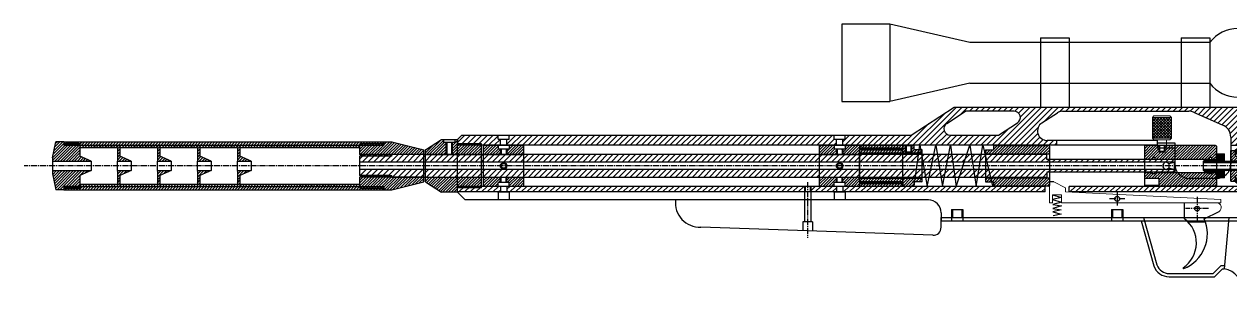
# Model space of a CAD drawing. Header units: millimetres. Extents: x 6728 to 8819, y -1283 to 914.
# Drawn here: x 7357 to 8111, y 747 to 914 of the extents above; entities that cross this region are included whole.
import ezdxf

# ---------------------------------------------------------------- set-up
doc = ezdxf.new("R2010")
doc.units = ezdxf.units.MM
doc.header["$LTSCALE"] = 1000
for name, pattern in [('CENTER2', [28.575, 19.05, -3.175, 3.175, -3.175]), ('DASHDOTX3', [508, 254, -127, 0, -127]), ('HIDDEN2', [4.7625, 3.175, -1.5875])]:
    doc.linetypes.add(name, pattern=pattern)
doc.layers.add('中线', color=1, linetype='DASHDOTX3')
doc.layers.add('图层2', color=7, linetype='HIDDEN2')
pattern_1 = [(45, (-7567.2128, -625.538), (-1.76776695, 1.76776695), [])]
pattern_2 = [(45, (-7330.248, 445.0754), (-0.88388348, 0.88388348), [])]

# ---------------------------------------------------------------- blocks, each defined once
blk = doc.blocks.new('消2')
h = blk.add_hatch()
h.set_pattern_fill('ANSI31', color=256, scale=10, style=0)
h.set_pattern_definition([(45, (-8090.3243, 248.0234), (-0.88388348, 0.88388348), [])])
h.paths.add_polyline_path([(24, 3), (17, 6), (17, 13), (7, 13), (7, 15), (2, 15), (0, 5), (0, 3)])
h.paths.add_polyline_path([(17, -13), (17, -6), (24, -3), (0, -3), (0, -5), (2, -15), (7, -15), (7, -13)])
h.paths.add_polyline_path([(8, -13), (9, -14), (16, -14), (17, -13)], flags=16)
h.paths.add_polyline_path([(17, 13), (16, 14), (9, 14), (8, 13)], flags=17)
h = blk.add_hatch()
h.set_pattern_fill('ANSI31', color=256, scale=10, style=0)
h.set_pattern_definition([(45, (-7918.701, 449.9939), (-0.88388348, 0.88388348), [])])
h.paths.add_polyline_path([(192, 13), (192, 14), (207, 14), (207, 15), (7, 15), (7, 14), (17, 14), (17, 13), (37, 13)])
h.paths.add_polyline_path([(17, -13), (17, -14), (7, -14), (7, -15), (207, -15), (207, -14), (192, -14), (192, -13)])
h.paths.add_polyline_path([(17, -14), (16, -13), (8, -13), (7, -14)], flags=17)
h.paths.add_polyline_path([(16, 13), (17, 14), (7, 14), (8, 13)])
h.paths.add_polyline_path([(192, 14), (193, 13), (206, 13), (207, 14)])
h.paths.add_polyline_path([(207, -14), (206, -13), (193, -13), (192, -14)], flags=17)
h = blk.add_hatch()
h.set_pattern_fill('ANSI31', color=256, scale=10, style=0)
h.set_pattern_definition([(45, (-8921.1217, 319.1181), (-0.88388348, 0.88388348), [])])
h.paths.add_polyline_path([(42, 6), (42, 13), (17, 13), (17, 11.5), (40.5, 11.5), (40.5, 3), (49, 3)])
h.paths.add_polyline_path([(42, -6), (49, -3), (40.5, -3), (40.5, -11.5), (17, -11.5), (17, -13), (42, -13)])
h = blk.add_hatch()
h.set_pattern_fill('ANSI31', color=256, scale=10, style=0)
h.set_pattern_definition([(45, (-8896.1217, 319.1181), (-0.88388348, 0.88388348), [])])
h.paths.add_polyline_path([(67, 6), (67, 13), (42, 13), (42, 11.5), (65.5, 11.5), (65.5, 3), (74, 3)])
h.paths.add_polyline_path([(67, -6), (74, -3), (65.5, -3), (65.5, -11.5), (42, -11.5), (42, -13), (67, -13)])
h = blk.add_hatch()
h.set_pattern_fill('ANSI31', color=256, scale=10, style=0)
h.set_pattern_definition([(45, (-8871.1217, 319.1181), (-0.88388348, 0.88388348), [])])
h.paths.add_polyline_path([(92, 6), (92, 13), (67, 13), (67, 11.5), (90.5, 11.5), (90.5, 3), (99, 3)])
h.paths.add_polyline_path([(92, -6), (99, -3), (90.5, -3), (90.5, -11.5), (67, -11.5), (67, -13), (92, -13)])
h = blk.add_hatch()
h.set_pattern_fill('ANSI31', color=256, scale=10, style=0)
h.set_pattern_definition([(45, (-8846.1217, 319.1181), (-0.88388348, 0.88388348), [])])
h.paths.add_polyline_path([(117, 6), (117, 13), (92, 13), (92, 11.5), (115.5, 11.5), (115.5, 3), (124, 3)])
h.paths.add_polyline_path([(117, -6), (124, -3), (115.5, -3), (115.5, -11.5), (92, -11.5), (92, -13), (117, -13)])
h = blk.add_hatch()
h.set_pattern_fill('ANSI31', color=256, scale=10, style=0)
h.set_pattern_definition([(45, (-7912.3904, 388.1483), (-0.88388348, 0.88388348), [])])
h.paths.add_polyline_path([(192, 11.5), (192, 13), (117, 13), (117, 11.5)])
h.paths.add_polyline_path([(192, -13), (192, -11.5), (117, -11.5), (117, -13)])
h = blk.add_hatch()
h.set_pattern_fill('ANSI31', color=256, scale=10, style=0)
h.set_pattern_definition([(45, (-7710.6805, 384.386), (-0.88388348, 0.88388348), [])])
h.paths.add_polyline_path([(232, 7), (232, 10), (212, 15), (207, 15), (207, 13), (192, 13), (192, 7)])
h.paths.add_polyline_path([(193, 14), (192, 13), (206, 13), (205, 14)], flags=17)
h.paths.add_polyline_path([(192, 7), (193, 6), (211, 6), (212, 7)])
h.paths.add_polyline_path([(212, -7), (211, -6), (193, -6), (192, -7)])
h.paths.add_polyline_path([(207, -13), (207, -15), (212, -15), (232, -10), (232, -7), (192, -7), (192, -13)])
h.paths.add_polyline_path([(205, -14), (206, -13), (192, -13), (193, -14)])
for p, q in [((0, 5), (2, 15)), ((7, 15), (2, 15)), ((7, 15), (7, 13)), ((7, 15), (7, 13)), ((7, 15), (207, 15)), ((7, 14), (17, 14)), ((7, 14), (8, 13)), ((17, 13), (7, 13)), ((8, 13), (9, 14)), ((16, 14), (8, 14)), ((8, 13), (16, 13)), ((16, 14), (9, 14)), ((17, 13), (16, 14)), ((17, 14), (16, 13)), ((17, 14), (17, 13)), ((17, 13), (42, 13)), ((17, 13), (17, 6)), ((17, 13), (17, 6)), ((17, 13), (17, 6)), ((17, 13), (192, 13)), ((17, 11.5), (40.5, 11.5)), ((37, 13), (67, 13)), ((40.5, 11.5), (40.5, 3)), ((42, 13), (67, 13)), ((42, 13), (42, 6)), ((42, 13), (42, 6)), ((42, 11.5), (65.5, 11.5)), ((65.5, 11.5), (65.5, 3)), ((67, 13), (92, 13)), ((67, 13), (67, 6)), ((67, 13), (67, 6)), ((67, 13), (87, 13)), ((67, 11.5), (90.5, 11.5)), ((87, 13), (117, 13)), ((90.5, 11.5), (90.5, 3)), ((92, 13), (117, 13)), ((92, 13), (92, 6)), ((92, 13), (92, 6)), ((92, 11.5), (115.5, 11.5)), ((115.5, 11.5), (115.5, 3)), ((117, 13), (117, 6)), ((117, 13), (192, 13)), ((117, 11.5), (192, 11.5)), ((192, 14), (192, 13)), ((192, 14), (207, 14)), ((192, 14), (193, 13)), ((192, 13), (193, 14)), ((192, 7), (192, 13)), ((192, 7), (192, 13)), ((192, 13), (207, 13)), ((193, 14), (206, 14)), ((193, 14), (205, 14)), ((193, 13), (206, 13)), ((206, 13), (205, 14)), ((207, 14), (206, 13)), ((207, 15), (207, 13)), ((207, 13), (207, 15)), ((207, 15), (212, 15)), ((212, 15), (232, 10)), ((232, -10), (232, 10)), ((0, 5), (0, -5)), ((0, 3), (24, 3)), ((24, 3), (17, 6)), ((24, 3), (24, -3)), ((40.5, 3), (49, 3)), ((40.5, -3), (40.5, 3)), ((49, 3), (42, 6)), ((49, 3), (49, -3)), ((65.5, 3), (74, 3)), ((65.5, -3), (65.5, 3)), ((74, 3), (67, 6)), ((74, 3), (74, -3)), ((90.5, 3), (99, 3)), ((90.5, -3), (90.5, 3)), ((99, 3), (92, 6)), ((99, 3), (99, -3)), ((115.5, 3), (124, 3)), ((115.5, -3), (115.5, 3)), ((124, 3), (117, 6)), ((124, 3), (124, -3)), ((232, 7), (192, 7)), ((192, 7), (193, 6)), ((211, 6), (193, 6)), ((212, 7), (211, 6)), ((0, -3), (24, -3)), ((0, -5), (2, -15)), ((24, -3), (17, -6)), ((17, -6), (17, -13)), ((17, -6), (17, -13)), ((17, -6), (17, -13)), ((40.5, -3), (49, -3)), ((40.5, -3), (40.5, -11.5)), ((49, -3), (42, -6)), ((42, -6), (42, -13)), ((42, -6), (42, -13)), ((65.5, -3), (74, -3)), ((65.5, -3), (65.5, -11.5)), ((74, -3), (67, -6)), ((67, -6), (67, -13)), ((67, -6), (67, -13)), ((90.5, -3), (99, -3)), ((90.5, -3), (90.5, -11.5)), ((99, -3), (92, -6)), ((92, -6), (92, -13)), ((92, -6), (92, -13)), ((115.5, -3), (124, -3)), ((115.5, -3), (115.5, -11.5)), ((124, -3), (117, -6)), ((117, -6), (117, -13)), ((192, -7), (193, -6)), ((192, -13), (192, -7)), ((232, -7), (192, -7)), ((192, -13), (192, -7)), ((211, -6), (193, -6)), ((212, -7), (211, -6)), ((7, -15), (2, -15)), ((17, -13), (7, -13)), ((7, -13), (7, -15)), ((7, -14), (8, -13)), ((7, -13), (7, -15)), ((7, -14), (17, -14)), ((7, -15), (207, -15)), ((8, -13), (9, -14)), ((8, -13), (16, -13)), ((16, -14), (8, -14)), ((16, -14), (9, -14)), ((17, -13), (16, -14)), ((17, -14), (16, -13)), ((17, -11.5), (40.5, -11.5)), ((17, -13), (42, -13)), ((17, -13), (192, -13)), ((17, -13), (17, -14)), ((37, -13), (67, -13)), ((42, -11.5), (65.5, -11.5)), ((42, -13), (67, -13)), ((67, -11.5), (90.5, -11.5)), ((67, -13), (92, -13)), ((67, -13), (87, -13)), ((87, -13), (117, -13)), ((92, -11.5), (115.5, -11.5)), ((92, -13), (117, -13)), ((117, -11.5), (192, -11.5)), ((117, -13), (192, -13)), ((192, -14), (193, -13)), ((192, -13), (192, -14)), ((192, -13), (207, -13)), ((192, -13), (193, -14)), ((192, -14), (207, -14)), ((193, -13), (206, -13)), ((193, -14), (206, -14)), ((193, -14), (205, -14)), ((206, -13), (205, -14)), ((207, -14), (206, -13)), ((207, -13), (207, -15)), ((207, -15), (207, -13)), ((207, -15), (212, -15)), ((212, -15), (232, -10))]:
    blk.add_line(p, q)
blk = doc.blocks.new('枪管')
h = blk.add_hatch()
h.set_pattern_fill('ANSI31', color=125, scale=20, style=0)
h.set_pattern_definition(pattern_1)
h.paths.add_polyline_path([(429.35, 4), (509.35, 4), (509.35, 2.33), (509.04, 2.25), (504.45, 2.25, 0.068976), (503.82, 2.25), (0, 2.25), (0, 6), (20, 6), (20, 7), (429.35, 7)])
h.paths.add_polyline_path([(20, 6), (0, 6), (1, 7), (19, 7)], flags=17)
h = blk.add_hatch()
h.set_pattern_fill('ANSI31', color=125, scale=20, style=0)
h.set_pattern_definition(pattern_1)
h.paths.add_polyline_path([(429.35, -4), (509.35, -4), (509.35, -2.33), (509.04, -2.25), (504.45, -2.25, -0.068976), (503.82, -2.25), (0, -2.25), (0, -6), (20, -6), (20, -7), (429.35, -7)])
h.paths.add_polyline_path([(20, -6), (0, -6), (1, -7), (19, -7)], flags=17)
at = {"color": 125}
for p, q in [((0, 6), (1, 7)), ((0, -6), (0, 6)), ((20, 6), (0, 6)), ((509.35, 2.25), (0, 2.25)), ((19, 7), (1, 7)), ((20, 6), (19, 7)), ((20, 6), (20, 7)), ((429.35, 7), (20, 7)), ((429.35, 4), (429.35, 7)), ((509.35, 4), (429.35, 4)), ((509.35, 4), (509.35, -4)), ((509.35, -2.25), (0, -2.25)), ((0, -6), (20, -6)), ((0, -6), (1, -7)), ((19, -7), (1, -7)), ((20, -6), (19, -7)), ((20, -7), (20, -6)), ((20, -7), (429.35, -7)), ((509.35, -4), (429.35, -4)), ((429.35, -4), (429.35, -7))]:
    blk.add_line(p, q, dxfattribs=at)
for p, q in [((504.13, 2.28), (505.66, 1.36)), ((505.66, 1.36), (509.04, 2.25)), ((505.66, 1.36), (505.66, -1.36)), ((509.04, 2.25), (509.04, -2.25)), ((504.13, -2.28), (505.66, -1.36)), ((505.66, -1.36), (509.04, -2.25))]:
    blk.add_line(p, q)
blk.add_arc((504.13, 0), 2.27, 81.15315, 277.89158)
blk = doc.blocks.new('调压螺杆')
h = blk.add_hatch()
h.set_pattern_fill('ANSI31', color=256, scale=10, style=0)
h.set_pattern_definition([(45, (-7490.302, 362.251), (-0.88388348, 0.88388348), [])])
h.paths.add_polyline_path([(39, 8), (39, 10), (34, 10), (34, 12.75), (32.5, 12.75), (32.5, 8.75), (28.5, 8.75), (28.5, 12.75), (27.03, 12.75), (27, 12.72), (27, 10), (0, 10), (0, 8)])
h.paths.add_polyline_path([(25, 10), (24, 11), (1, 11), (0, 10)], flags=16)
h.paths.add_polyline_path([(28.5, 8.75), (29, 8.75), (29, 12.25), (28.5, 12.75)], flags=17)
h.paths.add_polyline_path([(32, 8.75), (32.5, 8.75), (32.5, 12.75), (32, 12.25)], flags=17)
h.paths.add_polyline_path([(0, -8), (0, -10), (27, -10), (27, -12.75), (34, -12.75), (34, -10), (39, -10), (39, -8)])
h.paths.add_polyline_path([(0, -10), (1, -11), (24, -11), (25, -10)], flags=17)
for p, q in [((0, 10), (1, 11)), ((0, -10), (0, 10)), ((27, 10), (0, 10)), ((39, 8), (0, 8)), ((24, 11), (1, 11)), ((25, 10), (24, 11)), ((27, 12.75), (34, 12.75)), ((27, 12.75), (27, 10)), ((27, 12.72), (27.03, 12.75)), ((28.5, 12.75), (28.5, 8.75)), ((28.5, 12.75), (29, 12.25)), ((28.5, 8.75), (32.5, 8.75)), ((29, 12.25), (29, 8.75)), ((32.5, 12.75), (32, 12.25)), ((32, 12.25), (32, 8.75)), ((32.5, 12.75), (32.5, 8.75)), ((34, 10), (34, 12.75)), ((39, 10), (34, 10)), ((39, -10), (39, 10)), ((39, -8), (0, -8)), ((27, -10), (0, -10)), ((0, -10), (1, -11)), ((24, -11), (1, -11)), ((25, -10), (24, -11)), ((27, -10), (27, -12.75)), ((27, -12.75), (34, -12.75)), ((34, -12.75), (34, -10)), ((39, -10), (34, -10))]:
    blk.add_line(p, q)
blk = doc.blocks.new('调压螺母')
h = blk.add_hatch()
h.set_pattern_fill('ANSI31', color=256, scale=10, style=0)
h.set_pattern_definition([(45, (-7351.8757, 384.091), (-0.88388348, 0.88388348), [])])
h.paths.add_polyline_path([(27, 11), (27, 12.75), (0, 12.75), (0, 11)])
h.paths.add_polyline_path([(1, 10), (26, 10), (27, 11), (0, 11)])
h.paths.add_polyline_path([(26, -10), (1, -10), (0, -11), (27, -11)])
h.paths.add_polyline_path([(0, -11), (0, -12.75), (27, -12.75), (27, -11)])
for p, q in [((0, 11), (1, 10)), ((0, 11), (27, 11)), ((1, 10), (26, 10)), ((27, 11), (26, 10)), ((0, -11), (1, -10)), ((0, -11), (27, -11)), ((1, -10), (26, -10)), ((27, -11), (26, -10))]:
    blk.add_line(p, q)
blk.add_lwpolyline([(0, -12.75), (27, -12.75), (27, 12.75), (0, 12.75)], close=True)
blk = doc.blocks.new('前堵')
h = blk.add_hatch()
h.set_pattern_fill('ANSI31', color=256, scale=10, style=0)
h.set_pattern_definition([(45, (-7555.7149, 448.2987), (-0.88388348, 0.88388348), [])])
h.paths.add_polyline_path([(35, 7), (35, 12.85), (20, 12.85), (20, 16.5), (18.5, 16.5), (18.5, 14.5), (17, 14.5), (17, 7)])
h.paths.add_polyline_path([(0, 10), (0, 7), (13, 7), (13, 14.5), (11.5, 14.5), (11.5, 16.5), (10, 16.5)])
h.paths.add_polyline_path([(13.5, 14.5), (13, 14.5), (13, 7), (13.5, 7)])
h.paths.add_polyline_path([(16.5, 7), (17, 7), (17, 14.5), (16.5, 14.5)])
h.paths.add_polyline_path([(35, 12.85), (34, 13.85), (22, 13.85), (21, 12.85)], flags=17)
h.paths.add_polyline_path([(34, -13.85), (35, -12.85), (21, -12.85), (22, -13.85)])
h.paths.add_polyline_path([(0, -7), (0, -10), (10, -16.5), (20, -16.5), (20, -12.85), (35, -12.85), (35, -7)])
for p, q in [((0, 10), (10, 16.5)), ((10, 16.5), (20, 16.5)), ((11.5, 14.5), (11.5, 16.5)), ((18.5, 14.5), (18.5, 16.5)), ((20, 16.5), (20, 12.85)), ((20, 16.5), (20, 13.85)), ((0, -10), (0, 10)), ((18.5, 14.5), (11.5, 14.5)), ((13, 7), (13, 14.5)), ((13.5, 7), (13.5, 14.5)), ((16.5, 7), (16.5, 14.5)), ((17, 7), (17, 14.5)), ((35, 12.85), (20, 12.85)), ((21, 12.85), (22, 13.85)), ((34, 13.85), (22, 13.85)), ((35, 12.85), (34, 13.85)), ((35, -12.85), (35, 12.85)), ((0, 7), (35, 7)), ((0, -7), (35, -7)), ((0, -10), (10, -16.5)), ((20, -16.5), (20, -12.85)), ((35, -12.85), (20, -12.85)), ((21, -12.85), (22, -13.85)), ((34, -13.85), (22, -13.85)), ((35, -12.85), (34, -13.85)), ((20, -16.5), (10, -16.5))]:
    blk.add_line(p, q)
blk = doc.blocks.new('秃身')
h = blk.add_hatch()
h.set_pattern_fill('ANSI31', color=140, scale=20, style=0)
h.set_pattern_definition([(45, (-8424.5398, -603.8335), (-1.76776695, 1.76776695), [])])
h.paths.add_polyline_path([(503.35, 16.5), (514.21, 16.5), (544.25, 33.84, 0.767327), (543.5, 36.64), (310.44, 36.64), (283.49, 19.14), (242.35, 19.14), (242.35, 16.64), (240.85, 16.64), (240.85, 12.85), (374.35, 12.85), (374.35, 15.85), (368.58, 15.85, -0.746752), (365.31, 26.88), (375, 33.17, -0.144982), (378.26, 34.14), (457.02, 34.14, -0.100266), (460.13, 33.51), (477.96, 25.57, -0.3199), (483.35, 18.01), (483.35, 12.85), (503.35, 12.85)])
h.paths.add_polyline_path([(349.99, 26.79), (338.21, 19.14), (308.01, 19.14, -0.746752), (305.83, 26.5), (317.6, 34.14), (347.81, 34.14, -0.746752)], flags=16)
h.paths.add_polyline_path([(32.35, 19.14), (32.35, 16.64), (30.85, 16.64), (30.85, 12.85), (236.85, 12.85), (236.85, 16.64), (235.35, 16.64), (235.35, 19.14)])
h.paths.add_polyline_path([(15, 13.85), (15, 12.85), (26.85, 12.85), (26.85, 16.64), (25.35, 16.64), (25.35, 19.14), (2.64, 19.14), (0, 16.5), (0, 13.85)])
h.paths.add_polyline_path([(0, 13.85), (1, 12.85), (14, 12.85), (15, 13.85)], flags=17)
h.paths.add_polyline_path([(15, -13.85), (14, -12.85), (1, -12.85), (0, -13.85)])
h.paths.add_polyline_path([(26.85, -16.36), (26.85, -12.85), (15, -12.85), (15, -13.85), (0, -13.85), (0, -16.36)])
h.paths.add_polyline_path([(216.86, -16.36), (216.86, -12.85), (30.85, -12.85), (30.85, -16.36)])
h.paths.add_polyline_path([(220.86, -12.85), (220.36, -13.35), (220.36, -15.86), (220.86, -16.36)])
h.paths.add_polyline_path([(217.36, -13.35), (216.86, -12.85), (216.86, -16.36), (217.36, -15.86)])
h.paths.add_polyline_path([(236.85, -16.36), (236.85, -12.85), (220.86, -12.85), (220.86, -16.36)])
h.paths.add_polyline_path([(367.31, -16.36), (367.31, -12.85), (240.85, -12.85), (240.85, -16.36)])
h.paths.add_polyline_path([(503.35, -16.36), (503.35, -12.85), (382.31, -12.85), (382.31, -16.36)])
h = blk.add_hatch()
h.set_pattern_fill('ANSI31', color=140, scale=10, style=0)
h.set_pattern_definition([(45, (-7628.2144, -391.2532), (-0.88388348, 0.88388348), [])])
h.paths.add_polyline_path([(308.81, -32.36), (309.31, -31.86), (309.31, -27.86), (308.81, -27.36)])
h.paths.add_polyline_path([(315.31, -31.86), (315.81, -32.36), (315.81, -27.36), (315.31, -27.86)])
h = blk.add_hatch()
h.set_pattern_fill('ANSI31', color=140, scale=10, style=0)
h.set_pattern_definition([(45, (-7528.2144, -391.2532), (-0.88388348, 0.88388348), [])])
h.paths.add_polyline_path([(409.31, -27.86), (408.81, -27.36), (408.81, -32.36), (409.31, -31.86)])
h.paths.add_polyline_path([(415.31, -31.86), (415.81, -32.36), (415.81, -27.36), (415.31, -27.86)])
h = blk.add_hatch()
h.set_pattern_fill('ANSI31', color=140, scale=20, style=0)
h.set_pattern_definition([(45, (-7628.2144, -391.2532), (-1.76776695, 1.76776695), [])])
h.paths.add_polyline_path([(499.83, -32.36), (500.87, -32.36), (498.47, -23.41), (497.5, -23.66)])
h.paths.add_polyline_path([(500.87, -32.36), (499.83, -32.36), (500.37, -34.36), (501.4, -34.36)])
h.paths.add_polyline_path([(491.55, -32.36), (490.51, -32.36), (491.05, -34.36), (492.08, -34.36)])
h.paths.add_polyline_path([(489.77, -25.74), (488.81, -25.99), (490.51, -32.36), (491.55, -32.36)])
at = {"color": 140}
for p, q in [((283.49, 19.14), (310.44, 36.64)), ((305.83, 26.5), (317.6, 34.14)), ((310.44, 36.64), (543.5, 36.64)), ((347.81, 34.14), (317.6, 34.14)), ((365.31, 26.88), (375, 33.17)), ((378.26, 34.14), (457.02, 34.14)), ((460.13, 33.51), (477.96, 25.57)), ((514.21, 16.5), (544.25, 33.84)), ((338.21, 19.14), (349.99, 26.79)), ((0, 16.5), (2.64, 19.14)), ((0, -16.5), (0, 16.5)), ((2.64, 19.14), (283.49, 19.14)), ((25.35, 16.64), (25.35, 19.14)), ((25.35, 16.64), (32.35, 16.64)), ((26.85, 12.85), (26.85, 16.64)), ((30.85, 12.85), (30.85, 16.64)), ((32.35, 16.64), (32.35, 19.14)), ((235.35, 16.64), (235.35, 19.14)), ((235.35, 16.64), (242.35, 16.64)), ((236.85, 12.85), (236.85, 16.64)), ((240.85, 12.85), (240.85, 16.64)), ((242.35, 16.64), (242.35, 19.14)), ((308.01, 19.14), (338.21, 19.14)), ((437.35, 15.85), (368.58, 15.85)), ((374.35, 15.85), (374.35, 12.85)), ((437.35, 15.85), (437.35, 11.35)), ((483.35, 18.01), (483.35, 1.15)), ((514.21, 16.5), (503.35, 16.5)), ((503.35, 16.5), (503.35, -16.5)), ((15, 13.85), (0, 13.85)), ((0, 13.85), (1, 12.85)), ((14, 12.85), (1, 12.85)), ((15, 13.85), (14, 12.85)), ((15, -13.85), (15, 13.85)), ((437.35, 12.85), (15, 12.85)), ((437.35, 14.35), (448.35, 14.35)), ((437.35, 11.35), (448.35, 11.35)), ((448.35, 14.35), (448.35, 1.15)), ((483.35, 12.85), (503.35, 12.85)), ((0, -13.85), (1, -12.85)), ((15, -13.85), (0, -13.85)), ((14, -12.85), (1, -12.85)), ((15, -13.85), (14, -12.85)), ((367.31, -12.85), (15, -12.85)), ((26.85, -12.85), (26.85, -16.36)), ((30.85, -12.85), (30.85, -16.36)), ((216.86, -12.85), (216.86, -16.36)), ((216.86, -12.85), (217.36, -13.35)), ((217.36, -13.35), (217.36, -15.86)), ((220.86, -12.85), (220.36, -13.35)), ((220.36, -13.35), (220.36, -15.86)), ((220.86, -12.85), (220.86, -16.36)), ((236.85, -12.85), (236.85, -16.36)), ((240.85, -12.85), (240.85, -16.36)), ((367.31, -16.36), (367.31, -12.85)), ((503.35, -12.85), (382.31, -12.85)), ((382.31, -16.36), (382.31, -12.85)), ((474.35, -7.85), (457.35, -7.85)), ((367.31, -16.36), (0, -16.36)), ((0, -16.5), (4.86, -21.36)), ((294.31, -21.36), (4.86, -21.36)), ((25.1, -16.36), (32.6, -16.36)), ((25.35, -16.36), (25.35, -21.36)), ((32.35, -16.36), (32.35, -21.36)), ((216.86, -16.36), (217.36, -15.86)), ((220.86, -16.36), (220.36, -15.86)), ((235.1, -16.36), (242.6, -16.36)), ((235.35, -16.36), (235.35, -21.36)), ((242.35, -16.36), (242.35, -21.36)), ((503.35, -16.36), (382.31, -16.36)), ((514.21, -16.5), (503.35, -16.5)), ((514.21, -16.5), (540.3, -31.56)), ((302.31, -29.36), (302.31, -34.36)), ((308.81, -27.36), (308.81, -32.36)), ((308.81, -27.36), (315.81, -27.36)), ((308.81, -27.36), (309.31, -27.86)), ((309.31, -27.86), (309.31, -31.86)), ((315.81, -27.36), (315.31, -27.86)), ((315.31, -27.86), (315.31, -31.86)), ((315.81, -27.36), (315.81, -32.36)), ((408.81, -27.36), (408.81, -32.36)), ((408.81, -27.36), (415.81, -27.36)), ((408.81, -27.36), (409.31, -27.86)), ((409.31, -27.86), (409.31, -31.86)), ((415.81, -27.36), (415.31, -27.86)), ((415.31, -27.86), (415.31, -31.86)), ((415.81, -27.36), (415.81, -32.36)), ((488.81, -25.99), (498.47, -23.41)), ((491.05, -34.36), (488.81, -25.99)), ((492.08, -34.36), (489.77, -25.74)), ((500.37, -34.36), (497.5, -23.66)), ((501.4, -34.36), (498.47, -23.41)), ((302.31, -32.36), (540.96, -32.36)), ((302.31, -34.36), (539.55, -34.36)), ((309.31, -31.86), (308.81, -32.36)), ((315.31, -31.86), (315.81, -32.36)), ((408.81, -32.36), (409.31, -31.86)), ((415.81, -32.36), (415.31, -31.86))]:
    blk.add_line(p, q, dxfattribs=at)
for centre, radius in [((493.35, 0), 3), ((493.35, 0), 2), ((412.32, -20.66), 1.5), ((462.27, -26.75), 1.5)]:
    blk.add_circle(centre, radius, dxfattribs=at)
for centre, radius, start, end in [((347.81, 30.14), 4, 302.99761, 90), ((457.02, 26.14), 8, 67.09716, 90), ((543.5, 35.14), 1.5, 300, 90), ((308.01, 23.14), 4, 122.99761, 270), ((368.58, 21.85), 6, 122.99761, 270), ((475.35, 18.01), 8, 0, 70.95784), ((457.35, 1.15), 9, 180, 270), ((474.35, 1.15), 9, 270, 0), ((294.31, -29.36), 8, 0, 90), ((539.55, -32.86), 1.5, 270, 60)]:
    blk.add_arc(centre, radius, start, end, dxfattribs=at)
at = {"color": 150}
blk.add_arc((378.26, 28.14), 6, 90, 122.99761, dxfattribs=at)
blk = doc.blocks.new('固定环')
h = blk.add_hatch()
h.set_pattern_fill('ANSI31', color=256, scale=10, style=0)
h.set_pattern_definition(pattern_2)
h.paths.add_polyline_path([(25, 7), (25, 12.85), (16, 12.85), (16, 10.35), (14.5, 10.35), (14.5, 7), (14.5, 7)])
h.paths.add_polyline_path([(14.5, 10.35), (14, 9.85), (14, 7.5), (14.5, 7)])
h.paths.add_polyline_path([(11, 9.85), (10.5, 10.35), (10.5, 7), (11, 7.5)])
h.paths.add_polyline_path([(10.5, 7), (10.5, 7), (10.5, 10.35), (9, 10.35), (9, 12.85), (0, 12.85), (0, 7)])
h = blk.add_hatch()
h.set_pattern_fill('ANSI31', color=256, scale=10, style=0)
h.set_pattern_definition(pattern_2)
h.paths.add_polyline_path([(25, -12.85), (16, -12.85), (16, -10.35), (14.5, -10.35), (14.5, -7), (14.5, -7), (25, -7)])
h.paths.add_polyline_path([(14.5, -10.35), (14, -9.85), (14, -7.5), (14.5, -7)])
h.paths.add_polyline_path([(11, -9.85), (10.5, -10.35), (10.5, -7), (11, -7.5)])
h.paths.add_polyline_path([(10.5, -10.35), (9, -10.35), (9, -12.85), (0, -12.85), (0, -7), (10.5, -7), (10.5, -7)])
for p, q in [((0, 12.85), (25, 12.85)), ((0, -12.85), (0, 12.85)), ((9, 12.85), (9, 10.35)), ((16, 10.35), (9, 10.35)), ((10.5, 10.35), (11, 9.85)), ((10.5, 10.35), (10.5, 7)), ((11, 9.85), (11, 7.5)), ((14.5, 10.35), (14, 9.85)), ((14, 9.85), (14, 7.5)), ((14.5, 10.35), (14.5, 7)), ((16, 12.85), (16, 10.35)), ((25, 12.85), (25, -12.85)), ((0, 7), (25, 7)), ((10.5, 7), (11, 7.5)), ((14.5, 7), (14, 7.5)), ((0, -7), (25, -7)), ((10.5, -10.35), (10.5, -7)), ((10.5, -7), (11, -7.5)), ((11, -9.85), (11, -7.5)), ((14.5, -7), (14, -7.5)), ((14, -9.85), (14, -7.5)), ((14.5, -10.35), (14.5, -7)), ((25, -12.85), (0, -12.85)), ((9, -12.85), (9, -10.35)), ((16, -10.35), (9, -10.35)), ((10.5, -10.35), (11, -9.85)), ((14.5, -10.35), (14, -9.85)), ((16, -12.85), (16, -10.35))]:
    blk.add_line(p, q)
for radius in [2, 1.5]:
    blk.add_circle((12.5, 0), radius)
blk = doc.blocks.new('击锤')
h = blk.add_hatch()
h.set_pattern_fill('ANSI31', color=256, scale=10, style=0)
h.set_pattern_definition([(45, (-7604.4279, 253.544), (-0.88388348, 0.88388348), [])])
h.paths.add_polyline_path([(40, 7.5), (40, 12.25, 0.414214), (39.5, 12.75), (5.5, 12.75, 0.414214), (5, 12.25), (5, 10), (0, 10), (0, 7.5)])
h.paths.add_polyline_path([(0, -7.5), (0, -10), (5, -10), (5, -12.25, 0.414214), (5.5, -12.75), (39.5, -12.75, 0.414214), (40, -12.25), (40, -7.5)])
for p, q in [((0, 10), (5, 10)), ((0, 10), (0, -10)), ((5, 12.25), (5, 10)), ((5.5, 12.75), (39.5, 12.75)), ((40, 12.25), (40, -12.25)), ((0, 7.5), (40, 7.5)), ((0, -7.5), (40, -7.5)), ((0, -10), (5, -10)), ((5, -10), (5, -12.25)), ((39.5, -12.75), (5.5, -12.75))]:
    blk.add_line(p, q)
for centre, start, end in [((5.5, 12.25), 90, 180), ((39.5, 12.25), 0, 90), ((5.5, -12.25), 180, 270), ((39.5, -12.25), 270, 0)]:
    blk.add_arc(centre, 0.5, start, end)
blk = doc.blocks.new('扳机')
for p, q in [((-7.88, -6.33), (-7.88, 3.67)), ((4.47, -6.33), (13.74, -1.86)), ((-5.79, -8.33), (5.22, -8.33))]:
    blk.add_line(p, q)
at = {"lineweight": 20}
blk.add_line((-7.88, 3.67), (12.12, 3.67), dxfattribs=at)
blk.add_circle((0, 0), 1.5, dxfattribs=at)
blk.add_arc((12.12, 0.67), 3, 302.5956, 90, dxfattribs=at)
for centre, radius, start, end in [((-19.51, -21.41), 19.06, 304.66826, 52.35645), ((-17.11, -15.75), 23.55, 292.07012, 23.58145), ((-8.42, -37.28), 0.324, 142.53283, 298.98932)]:
    blk.add_arc(centre, radius, start, end)
at = {"layer": '中线', "linetype": 'CENTER2', "ltscale": 0.0002}
for p, q in [((7.19, 0), (-7.19, 0)), ((0, 7.34), (0, -7.34))]:
    blk.add_line(p, q, dxfattribs=at)
blk = doc.blocks.new('扳机阻铁')
at = {"lineweight": 20}
for p, q in [((-42.37, -2.42), (-42.37, 10.58)), ((-39.62, 10.58), (-32.37, 6.8)), ((-32.37, 4.3), (-32.37, 6.8)), ((-32.37, 4.3), (64.8, -0.42)), ((-40.37, -2.42), (-42.37, -2.42)), ((64.8, -2.42), (-34.87, -2.42)), ((64.8, -0.42), (64.8, -2.42))]:
    blk.add_line(p, q, dxfattribs=at)
blk.add_line((-39.62, 10.58), (-42.37, 10.58))
blk.add_circle((0, 0), 1.5, dxfattribs=at)
at = {"layer": '中线', "linetype": 'CENTER2', "ltscale": 0.0002}
for p, q in [((4.79, 0), (-4.79, 0)), ((0, 4.11), (0, -4.11)), ((0, 4.11), (0, -4.11)), ((0, 4.11), (0, -4.11)), ((0, 4.11), (0, -4.11))]:
    blk.add_line(p, q, dxfattribs=at)
at = {"layer": '图层2', "lineweight": 13, "ltscale": 0.3}
for p, q in [((-34.87, 2.58), (-40.37, 2.58)), ((-40.37, -2.42), (-40.37, 2.58)), ((-34.87, -2.42), (-34.87, 2.58))]:
    blk.add_line(p, q, dxfattribs=at)
blk = doc.blocks.new('过桥推杆')
h = blk.add_hatch()
h.set_pattern_fill('ANSI37', color=256, scale=10, style=0)
h.set_pattern_definition([(45, (-7493.7367, 261.057), (-0.88388348, 0.88388348), []), (135, (-7493.7367, 261.057), (-0.88388348, -0.88388348), [])])
h.paths.add_polyline_path([(-6, 8.5), (6, 8.5), (6, 21.5), (-6, 21.5)])
at = {"lineweight": 20}
for p, q in [((-5, 22.5), (-6, 21.5)), ((-6, 21.5), (-6, 8.5)), ((-6, 21.5), (6, 21.5)), ((5, 22.5), (-5, 22.5)), ((5, 22.5), (6, 21.5)), ((6, 8.5), (6, 21.5)), ((-5, 7.5), (-6, 8.5)), ((-6, 8.5), (6, 8.5)), ((5, 7.5), (6, 8.5)), ((5, 7.5), (-5, 7.5)), ((-2.9, 4), (-2.9, 7.5)), ((-2.9, 4), (2.9, 4)), ((-2, 4), (-2, 0.5)), ((-2, 0.5), (2, 0.5)), ((-1.5, 0), (-2, 0.5)), ((-1.5, 0), (1.5, 0)), ((2, 0.5), (1.5, 0)), ((2, 0.5), (2, 4)), ((2.9, 7.5), (2.9, 4))]:
    blk.add_line(p, q, dxfattribs=at)
at = {"lineweight": 13}
for p, q in [((-1.5, 4), (-1.5, 0)), ((1.5, 0), (1.5, 4))]:
    blk.add_line(p, q, dxfattribs=at)
blk = doc.blocks.new('过桥')
h = blk.add_hatch()
h.set_pattern_fill('ANSI31', color=256, scale=10, style=0)
h.set_pattern_definition([(45, (-7392.3148, 262.0351), (-0.88388348, 0.88388348), [])])
h.paths.add_polyline_path([(0, 11.75, 0.414214), (-1, 12.75), (-32, 12.75), (-32, 8.75), (-36, 8.75), (-36, 12.75), (-44, 12.75, 0.414214), (-45, 11.75), (-45, 5.1, 0.414214), (-44, 4.1), (-40, 4.1), (-40, 5.1), (-38.5, 5.1), (-38.5, 4.1), (-4.5, 4.1), (-4.5, 5.1), (-3, 5.1), (-3, 4.1), (-1, 4.1, 0.414214), (0, 5.1)])
h.paths.add_polyline_path([(-32, 12.75), (-32.5, 12.25), (-32.5, 8.75), (-32, 8.75)], flags=17)
h.paths.add_polyline_path([(-35.5, 12.25), (-36, 12.75), (-36, 8.75), (-35.5, 8.75)], flags=17)
h.paths.add_polyline_path([(0, -5.1, 0.414214), (-1, -4.1), (-3, -4.1), (-3, -5.1), (-4.5, -5.1), (-4.5, -4.1), (-38.5, -4.1), (-38.5, -5.1), (-40, -5.1), (-40, -4.1), (-44, -4.1, 0.414214), (-45, -5.1), (-45, -7.75), (-36, -7.75), (-36, -12.75), (-1, -12.75), (0, -11.75)])
for p, q in [((-45, 12.25), (-45, -11.89)), ((-0.5, 12.75), (-44.5, 12.75)), ((-36, 12.75), (-36, 8.75)), ((-36, 12.75), (-35.5, 12.25)), ((-36, 8.75), (-32, 8.75)), ((-35.5, 12.25), (-35.5, 8.75)), ((-32, 12.75), (-32.5, 12.25)), ((-32.5, 8.75), (-32.5, 12.25)), ((-32, 8.75), (-32, 12.75)), ((0, 12.25), (0, -12.25)), ((-44.5, 4.1), (-40, 4.1)), ((-38.5, 5.1), (-40, 5.1)), ((-40, 5.1), (-40, 4.1)), ((-38.5, 5.1), (-38.5, 4.1)), ((-38.5, 4.1), (-4.5, 4.1)), ((-4.5, 5.1), (-4.5, 4.1)), ((-3, 5.1), (-4.5, 5.1)), ((-3, 5.1), (-3, 4.1)), ((-3, 4.1), (-0.5, 4.1)), ((-44.5, -4.1), (-40, -4.1)), ((-40, -5.1), (-40, -4.1)), ((-38.5, -5.1), (-40, -5.1)), ((-38.5, -4.1), (-4.5, -4.1)), ((-38.5, -5.1), (-38.5, -4.1)), ((-4.5, -5.1), (-4.5, -4.1)), ((-3, -5.1), (-4.5, -5.1)), ((-3, -4.1), (-0.5, -4.1)), ((-3, -5.1), (-3, -4.1)), ((-45, -7.75), (-36, -7.75)), ((-36, -12.39), (-44.5, -12.39)), ((-36, -7.75), (-36, -12.75)), ((-0.5, -12.75), (-36, -12.75)), ((-1, -12.75), (0, -11.75))]:
    blk.add_line(p, q)
for centre, start, end in [((-44.5, 12.25), 90, 180), ((-0.5, 12.25), 360, 90), ((-44.5, 4.6), 180, 270), ((-0.5, 4.6), 270, 360), ((-44.5, -4.6), 90, 180), ((-0.5, -4.6), 360, 90), ((-44.5, -11.89), 180, 270), ((-0.5, -12.25), 270, 360)]:
    blk.add_arc(centre, 0.5, start, end)
blk = doc.blocks.new('阀门螺拴')
h = blk.add_hatch()
h.set_pattern_fill('ANSI31', color=256, scale=10, style=0)
h.set_pattern_definition([(45, (-5655.0312, 62.1962), (-0.88388348, 0.88388348), [])])
h.paths.add_polyline_path([(11, 4), (12, 4), (12, 3), (15, 3), (15, 3.5), (20, 3.5), (20, 6), (3, 6), (3, 9.5), (0, 9.5), (0, 3), (11, 3)])
h.paths.add_polyline_path([(4.5, 7.5), (4.5, 6), (20, 6), (18.5, 7.5)], flags=17)
h.paths.add_polyline_path([(12, -4), (11, -4), (11, -3), (0, -3), (0, -9.5), (3, -9.5), (3, -6), (20, -6), (20, -3.5), (15, -3.5), (15, -3), (12, -3)])
h.paths.add_polyline_path([(4.5, -6), (4.5, -7.5), (18.5, -7.5), (20, -6)], flags=16)
for p, q in [((0, 9.5), (3, 9.5)), ((0, -9.5), (0, 9.5)), ((3, 6), (3, 9.5)), ((11, 3), (0, 3)), ((3, 6), (20, 6)), ((4.5, 6), (4.5, 7.5)), ((4.5, 7.5), (18.5, 7.5)), ((11, -3), (11, 4)), ((12, 4), (11, 4)), ((12, -3), (12, 4)), ((15, 3), (12, 3)), ((20, 3.5), (15, 3.5)), ((15, -3.5), (15, 3.5)), ((20, 6), (18.5, 7.5)), ((20, -6), (20, 6)), ((11, -3), (0, -3)), ((3, -9.5), (3, -6)), ((3, -6), (20, -6)), ((4.5, -7.5), (4.5, -6)), ((4.5, -7.5), (18.5, -7.5)), ((11, -4), (11, -3)), ((12, -4), (11, -4)), ((12, -4), (12, -3)), ((15, -3), (12, -3)), ((20, -3.5), (15, -3.5)), ((20, -6), (18.5, -7.5)), ((0, -9.5), (3, -9.5))]:
    blk.add_line(p, q)
blk = doc.blocks.new('阀门弹簧')
for p, q in [((0, -3.5), (0, 3.5)), ((0, -3.5), (1.76, 3.37)), ((3.52, -3.5), (1.76, 3.37)), ((3.52, -3.5), (5.27, 3.37)), ((7.03, -3.5), (5.27, 3.37)), ((7.03, -3.5), (8.79, 3.37)), ((10.55, -3.5), (8.79, 3.37)), ((10.55, -3.5), (12.31, 3.37)), ((14.06, -3.5), (12.31, 3.37)), ((14.06, -3.5), (15.82, 3.37)), ((17.58, -3.5), (15.82, 3.37)), ((17.58, -3.5), (19.34, 3.37)), ((20, -3.5), (19.34, 3.37)), ((20, 3.5), (20, -3.5))]:
    blk.add_line(p, q)
blk = doc.blocks.new('阀5')
h = blk.add_hatch()
h.set_pattern_fill('ANSI31', color=5, scale=10, style=0)
h.set_pattern_definition([(45, (53.9287, 65.7939), (-0.88388348, 0.88388348), [])])
h.paths.add_polyline_path([(5909.17, 33.6), (5907.17, 33.6), (5907.17, 31.1), (5889.17, 31.1), (5889.17, 29.6), (5890.17, 29.6), (5890.17, 28.6), (5909.17, 28.6)])
h.paths.add_polyline_path([(5907.17, 32.1), (5890.17, 32.1), (5889.17, 31.1), (5907.17, 31.1)], flags=17)
h.paths.add_polyline_path([(5909.17, 23.6), (5890.17, 23.6), (5890.17, 22.6), (5889.17, 22.6), (5889.17, 21.1), (5907.17, 21.1), (5907.17, 18.6), (5909.17, 18.6)])
h.paths.add_polyline_path([(5907.17, 21.1), (5889.17, 21.1), (5890.17, 20.1), (5907.17, 20.1)], flags=17)
at = {"color": 5}
for p, q in [((5889.17, 31.1), (5890.17, 32.1)), ((5889.17, 21.1), (5889.17, 31.1)), ((5889.17, 31.1), (5907.17, 31.1)), ((5890.17, 32.1), (5907.17, 32.1)), ((5907.17, 33.6), (5909.17, 33.6)), ((5907.17, 31.1), (5907.17, 33.6)), ((5909.17, 18.6), (5909.17, 33.6)), ((5890.17, 29.6), (5889.17, 29.6)), ((5890.17, 22.6), (5890.17, 29.6)), ((5890.17, 28.6), (5909.17, 28.6)), ((5890.17, 23.6), (5909.17, 23.6)), ((5890.17, 22.6), (5889.17, 22.6)), ((5889.17, 21.1), (5907.17, 21.1)), ((5889.17, 21.1), (5890.17, 20.1)), ((5890.17, 20.1), (5907.17, 20.1)), ((5907.17, 18.6), (5907.17, 21.1)), ((5907.17, 18.6), (5909.17, 18.6))]:
    blk.add_line(p, q, dxfattribs=at)
blk = doc.blocks.new('fa')
h = blk.add_hatch()
h.set_pattern_fill('ANSI31', color=256, scale=5, style=0)
h.set_pattern_definition([(45, (-6940.1396, -663.4639), (-0.44194174, 0.44194174), [])])
h.paths.add_polyline_path([(20, 10), (20, 7.5), (38.5, 7.5), (38.5, 6), (72, 6), (72, 7.5), (47, 7.5), (47, 16), (37, 16), (37, 10)])
h.paths.add_polyline_path([(21.5, 7.5), (21.5, 6), (38.5, 6), (38.5, 7.5)], flags=16)
h.paths.add_polyline_path([(35.5, 11), (21.5, 11), (20, 10), (35.5, 10)], flags=17)
h.paths.add_polyline_path([(72, 5), (72, 6), (54, 6), (54, 5)])
h.paths.add_polyline_path([(72, 7.5), (70.5, 9), (49, 9), (49, 7.5)], flags=17)
h.paths.add_polyline_path([(47, -7.5), (72, -7.5), (72, -6), (38.5, -6), (38.5, -7.5), (20, -7.5), (20, -10), (37, -10), (37, -16), (47, -16)])
h.paths.add_polyline_path([(21.5, -11), (35.5, -11), (35.5, -10), (20, -10)], flags=17)
h.paths.add_polyline_path([(38.5, -7.5), (38.5, -6), (21.5, -6), (21.5, -7.5)])
h.paths.add_polyline_path([(70.5, -9), (72, -7.5), (49, -7.5), (49, -9)], flags=17)
h.paths.add_polyline_path([(54, -5), (54, -6), (72, -6), (72, -5)])
h = blk.add_hatch()
h.set_pattern_fill('ANSI31', color=2, scale=5, style=0)
h.set_pattern_definition([(45, (-8222.6156, -753.4219), (-0.44194174, 0.44194174), [])])
h.paths.add_polyline_path([(13, 7.5), (8, 7.5), (8, 4), (1, 4), (0, 3), (0, 2), (17, 2), (17, 3), (13, 3)])
h.paths.add_polyline_path([(13, -3), (17, -3), (17, -2), (0, -2), (0, -3), (1, -4), (8, -4), (8, -7.5), (13, -7.5)])
h.paths.add_polyline_path([(28, -2), (17, -2), (17, -3), (28, -3)])
h.paths.add_polyline_path([(28, 3), (17, 3), (17, 2), (28, 2)])
h.paths.add_polyline_path([(29, 3), (28, 3), (28, 2), (29, 2)])
h.paths.add_polyline_path([(29, -2), (28, -2), (28, -3), (29, -3)])
h.paths.add_polyline_path([(31.5, -2), (29, -2), (29, -3), (31.5, -3)])
h.paths.add_polyline_path([(31.5, 3), (29, 3), (29, 2), (31.5, 2)])
h.paths.add_polyline_path([(37, 3), (35, 3), (35, 0), (37, 0)])
h.paths.add_polyline_path([(37, 0), (35, 0), (35, -3), (37, -3), (37, -2)])
h.paths.add_polyline_path([(42, 0), (37, 0), (37, -2), (42, -2)])
h.paths.add_polyline_path([(42, 2), (37, 2), (37, 0), (42, 0)])
h = blk.add_hatch()
h.set_pattern_fill('ANSI31', color=4, scale=10, style=0)
h.set_pattern_definition([(45, (-5864.0011, 72.7148), (-0.88388348, 0.88388348), [])])
h.paths.add_polyline_path([(51.5, 2.5), (45.5, 2.5), (45.5, 4), (38.5, 4), (37.5, 3), (37.5, 2.5), (42.5, 2.5), (42.5, -2.5), (37.5, -2.5), (37.5, -3), (38.5, -4), (45.5, -4), (45.5, -2.5), (51.5, -2.5)])
h.paths.add_polyline_path([(42.5, 2.5), (37.5, 2.5), (37.5, 2), (42.5, 2)], flags=17)
h.paths.add_polyline_path([(42.5, -2), (37.5, -2), (37.5, -2.5), (42.5, -2.5)], flags=17)
for p, q in [((37, 10), (37, 16)), ((47, 16), (37, 16)), ((37, 16), (37, -16)), ((46.72, 16), (37, 16)), ((47, 7.5), (47, 16)), ((20, 10), (21.5, 11)), ((20, 7.5), (20, 10)), ((20, 10), (37, 10)), ((21.5, 11), (35.5, 11)), ((35.5, 10), (35.5, 11)), ((49, 7.5), (49, 9)), ((49, 9), (70.5, 9)), ((72, 7.5), (70.5, 9)), ((20, 7.5), (38.5, 7.5)), ((21.5, 6), (21.5, 7.5)), ((21.5, 6), (72, 6)), ((38.5, 6), (38.5, 7.5)), ((47, 7.5), (72, 7.5)), ((54, 5), (54, 6)), ((54, 5), (72, 5)), ((72, 5), (72, 7.5)), ((20, -7.5), (38.5, -7.5)), ((20, -10), (20, -7.5)), ((21.5, -7.5), (21.5, -6)), ((21.5, -6), (72, -6)), ((38.5, -7.5), (38.5, -6)), ((47, -7.5), (72, -7.5)), ((47, -16), (47, -7.5)), ((49, -9), (49, -7.5)), ((54, -5), (54, -6)), ((54, -5), (72, -5)), ((72, -7.5), (70.5, -9)), ((72, -7.5), (72, -5)), ((20, -10), (21.5, -11)), ((20, -10), (37, -10)), ((21.5, -11), (35.5, -11)), ((35.5, -11), (35.5, -10)), ((37, -16), (37, -10)), ((49, -9), (70.5, -9)), ((47, -16), (37, -16))]:
    blk.add_line(p, q)
at = {"color": 2}
for p, q in [((1, 4), (0, 3)), ((0, -3), (0, 3)), ((0, 2), (35, 2)), ((1, 4), (8, 4)), ((8, 4), (8, 7.5)), ((8, 7.5), (13, 7.5)), ((13, 3), (13, 7.5)), ((13, 3), (37, 3)), ((31.5, 2), (31.5, 3)), ((35, -3), (35, 3)), ((37, 2), (37, 3)), ((37, 2.5), (41.5, 2.5)), ((37, 2), (42, 2)), ((42, 2), (41.5, 2.5)), ((42, -2), (42, 2)), ((0, -2), (35, -2)), ((0, -3), (1, -4)), ((1, -4), (8, -4)), ((8, -7.5), (8, -4)), ((13, -7.5), (8, -7.5)), ((13, -7.5), (13, -3)), ((37, -3), (13, -3)), ((31.5, -3), (31.5, -2)), ((37, -3), (37, -2)), ((42, -2), (37, -2)), ((41.5, -2.5), (37, -2.5)), ((42, -2), (41.5, -2.5))]:
    blk.add_line(p, q, dxfattribs=at)
at = {"color": 4}
for p, q in [((45.5, 4), (37, 4)), ((37, 2.5), (42, 2.5)), ((37, 2), (42, 2)), ((42, -2.5), (42, 2.5)), ((45.5, 2.5), (45.5, 4)), ((51.5, 2.5), (45.5, 2.5)), ((51.5, 2.5), (45.5, 2.5)), ((51.5, 0), (51.5, 2.5)), ((51.5, -2.5), (51.5, 2.5)), ((51.5, -2.5), (51.5, 2.5)), ((42, -2), (37, -2)), ((42, -2.5), (37, -2.5)), ((37, -4), (45.5, -4)), ((45.5, -2.5), (51.5, -2.5)), ((45.5, -4), (45.5, -2.5)), ((45.5, -2.5), (51.5, -2.5)), ((51.5, -2.5), (51.5, 0))]:
    blk.add_line(p, q, dxfattribs=at)
for name, p in [('阀门螺拴', (17, 0)), ('阀门弹簧', (45.5, 0)), ('阀5', (-5825.17, -26.1))]:
    blk.add_blockref(name, p)

msp = doc.modelspace()

# ---------------------------------------------------------------- linework, layer by layer
at = {"color": 140}
for p, q in [((7868.536, 914.179), (7868.536, 865.679)), ((7898.536, 914.179), (7868.536, 914.179)), ((7948.536, 902.679), (7898.536, 914.179)), ((7898.536, 914.179), (7898.536, 865.679)), ((7992.532, 905.679), (7992.532, 862.179)), ((7992.532, 905.679), (8010.532, 905.679)), ((8010.532, 905.679), (8010.532, 862.179)), ((8080.536, 905.679), (8080.536, 862.179)), ((8080.536, 905.679), (8098.536, 905.679)), ((8098.536, 905.679), (8098.536, 862.179)), ((8098.536, 902.679), (7948.536, 902.679)), ((7948.536, 877.179), (7898.536, 865.679)), ((7948.536, 877.179), (8098.536, 877.179)), ((7868.536, 865.679), (7898.536, 865.679)), ((7937.028, 793.179), (7937.028, 791.179)), ((7944.028, 793.179), (7944.028, 791.179)), ((8037.028, 793.179), (8037.028, 791.179)), ((8044.028, 793.179), (8044.028, 791.179))]:
    msp.add_line(p, q, dxfattribs=at)
for p, q in [((7845.071, 812.689), (7845.071, 790.436)), ((7849.071, 812.689), (7849.071, 790.436)), ((7930.527, 793.179), (8056.908, 793.179)), ((7930.527, 791.179), (7930.527, 793.179)), ((8056.908, 793.179), (8065.436, 763.56)), ((8110.418, 793.179), (8107.449, 761.179)), ((7925.303, 782.077), (7780.31, 787.227)), ((7850.071, 790.436), (7844.071, 790.436)), ((7844.071, 790.436), (7844.071, 785.012)), ((7850.071, 790.436), (7850.071, 784.781)), ((7930.527, 791.179), (8055.484, 791.179)), ((7930.527, 787.072), (7930.527, 791.179)), ((8055.484, 791.179), (8063.546, 762.906)), ((8105.572, 763.179), (8100.572, 758.179)), ((8106.401, 761.179), (8101.401, 756.179)), ((8105.572, 763.179), (8107.635, 763.179)), ((8106.401, 761.179), (8107.449, 761.179)), ((8072.995, 758.179), (8100.572, 758.179)), ((8072.995, 756.179), (8101.401, 756.179))]:
    msp.add_line(p, q)
for points in [[(7913.566, 812.788), (7917.179, 838.389), (7921.7, 812.689), (7927.146, 838.389), (7931.359, 812.689), (7936.292, 838.389), (7939.991, 812.689), (7948.41, 838.389), (7952.314, 812.689), (7956.63, 838.389), (7962.64, 812.938)], [(8000.165, 807.462), (8005.665, 805.815), (8000.165, 804.462), (8005.665, 802.766), (8000.268, 801.437), (8005.665, 800.462), (8000.268, 798.936), (8005.59, 797.919), (8000.346, 796.747), (8005.59, 795.365), (8000.503, 794.191)]]:
    msp.add_lwpolyline(points)
for centre, start, end in [((8116.036, 889.449), 37.087678, 142.912322), ((8116.036, 890.408), 217.087678, 322.912322)]:
    msp.add_arc(centre, 21.938, start, end, dxfattribs=at)
for centre, radius, start, end in [((7779.65, 802.388), 15.176, 173.22299, 272.493554), ((7925.527, 787.072), 5, 267.432616, 0), ((8072.995, 766.179), 10, 199.105455, 270), ((8072.995, 766.179), 8, 199.105455, 270), ((8104.978, 747.2), 14.196, 0.417931, 79.973943)]:
    msp.add_arc(centre, radius, start, end)
at = {"layer": '中线', "linetype": 'CENTER2', "ltscale": 0.0002}
for p, q in [((8188.392, 825.538), (7357.377, 825.538)), ((7847.071, 815.374), (7847.071, 780.496))]:
    msp.add_line(p, q, dxfattribs=at)

# ---------------------------------------------------------------- block references
for name, p in [('秃身', (7628.214, 825.538)), ('过桥推杆', (8068.558, 834.283)), ('消2', (7375.213, 825.538)), ('前堵', (7608.214, 825.538)), ('固定环', (7644.566, 825.539)), ('固定环', (7854.566, 825.539)), ('调压螺杆', (7879.566, 825.538)), ('调压螺母', (7879.566, 825.538)), ('击锤', (7958.165, 825.538)), ('过桥', (8102.562, 825.538)), ('fa', (8094.562, 825.538)), ('枪管', (7567.213, 825.538)), ('扳机阻铁', (8040.533, 804.881)), ('扳机', (8090.487, 798.791))]:
    msp.add_blockref(name, p)

doc.saveas('drawing.dxf')
